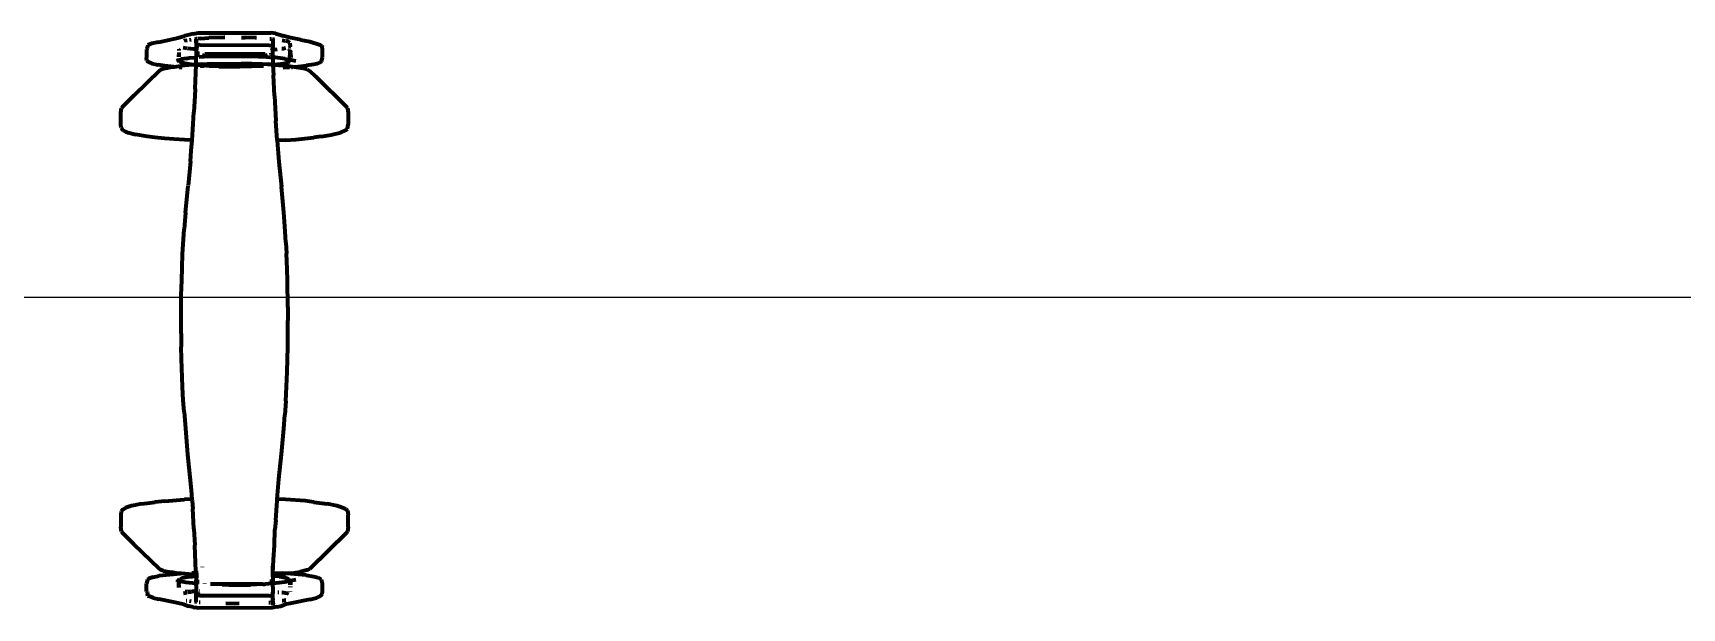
# Model space of a CAD drawing. Header units: millimetres. Extents: x 4307 to 31003, y 2809 to 20009.
# Drawn here: x 11672 to 12190, y 13000 to 13181 of the extents above; entities that cross this region are included whole.
import ezdxf

# ---------------------------------------------------------------- set-up
doc = ezdxf.new("R2010")
doc.units = ezdxf.units.MM
doc.layers.add('ProfileEdges', color=7, linetype='Continuous')

msp = doc.modelspace()

# ---------------------------------------------------------------- linework, layer by layer
msp.add_line((10872.86, 13097.94), (13396.13, 13097.94))
at = {"layer": 'ProfileEdges', "lineweight": 211}
for p, q in [((11711.29, 13178.04), (11717.46, 13179.38)), ((11717.46, 13179.38), (11719.57, 13179.95)), ((11719.45, 13178.5), (11719.28, 13178.44)), ((11719.45, 13178.5), (11720.29, 13178.63)), ((11720.56, 13180.23), (11719.57, 13179.95)), ((11722.14, 13180.64), (11720.56, 13180.23)), ((11721.07, 13178.76), (11721.59, 13178.84)), ((11722.14, 13180.64), (11722.71, 13180.75)), ((11722.71, 13180.75), (11723.73, 13180.88)), ((11723.15, 13179.01), (11722.78, 13178.98)), ((11723.15, 13179.01), (11723.14, 13176.14)), ((11723.15, 13179.09), (11723.15, 13179.01)), ((11723.29, 13179.02), (11723.15, 13179.01)), ((11723.28, 13176.28), (11723.15, 13179.01)), ((11724.56, 13179.13), (11723.68, 13179.05)), ((11723.73, 13180.88), (11746.61, 13180.88)), ((11724.56, 13179.13), (11727.11, 13179.31)), ((11731.86, 13179.48), (11727.11, 13179.31)), ((11732.08, 13179.48), (11731.86, 13179.48)), ((11737.34, 13179.48), (11738.53, 13179.46)), ((11741.69, 13179.39), (11738.53, 13179.46)), ((11742.06, 13179.37), (11741.69, 13179.39)), ((11746.25, 13179.05), (11746.77, 13179)), ((11748.01, 13180.69), (11746.61, 13180.88)), ((11747.05, 13178.98), (11747.21, 13178.96)), ((11747.21, 13178.96), (11747.16, 13176.56)), ((11747.21, 13179.09), (11747.21, 13178.96)), ((11747.21, 13178.96), (11747.71, 13178.91)), ((11748.01, 13180.69), (11749.79, 13180.19)), ((11749.79, 13180.19), (11750.45, 13180.02)), ((11750.13, 13178.61), (11751.02, 13178.46)), ((11752.86, 13179.38), (11750.45, 13180.02)), ((11751.88, 13178.19), (11751.26, 13178.4)), ((11752.51, 13177.75), (11751.88, 13178.19)), ((11756, 13178.68), (11752.86, 13179.38)), ((11756, 13178.68), (11758.78, 13178.17)), ((11707.71, 13175.89), (11707.58, 13175.66)), ((11707.58, 13175.66), (11707.58, 13173.19)), ((11707.67, 13172.27), (11707.58, 13173.19)), ((11707.71, 13175.89), (11707.8, 13176.26)), ((11707.8, 13176.26), (11707.89, 13176.49)), ((11708, 13177.06), (11707.89, 13176.49)), ((11709.22, 13177.61), (11708, 13177.06)), ((11711.29, 13178.04), (11709.22, 13177.61)), ((11717.64, 13175.71), (11717.62, 13175.82)), ((11717.63, 13174.74), (11717.62, 13173.36)), ((11717.64, 13175.71), (11717.64, 13175.43)), ((11717.72, 13175.85), (11717.72, 13175.41)), ((11717.72, 13174.75), (11717.72, 13173.37)), ((11720.19, 13176), (11719.08, 13176.21)), ((11720.14, 13172.92), (11720.9, 13173.03)), ((11722.39, 13175.76), (11720.43, 13175.97)), ((11720.9, 13173.03), (11723.14, 13173.23)), ((11723.16, 13175.7), (11722.39, 13175.76)), ((11722.82, 13176.15), (11723.16, 13175.85)), ((11723.11, 13171.01), (11723.17, 13173.14)), ((11723.16, 13176.12), (11723.14, 13176.14)), ((11723.16, 13175.7), (11723.14, 13173.23)), ((11723.14, 13173.23), (11723.17, 13173.24)), ((11723.14, 13173.23), (11723.17, 13173.14)), ((11723.16, 13176.08), (11723.16, 13176.12)), ((11723.21, 13176.04), (11723.16, 13176.08)), ((11723.19, 13175.98), (11723.16, 13175.92)), ((11723.16, 13175.92), (11723.16, 13175.85)), ((11723.16, 13175.85), (11723.16, 13175.7)), ((11723.16, 13175.85), (11723.24, 13175.84)), ((11723.31, 13175.69), (11723.16, 13175.7)), ((11723.17, 13173.24), (11723.48, 13173.27)), ((11723.17, 13173.14), (11723.36, 13173.04)), ((11723.37, 13173.07), (11723.17, 13173.14)), ((11723.17, 13173.14), (11723.3, 13172.93)), ((11723.21, 13176.04), (11723.19, 13175.98)), ((11723.24, 13175.84), (11723.19, 13175.98)), ((11723.28, 13176.28), (11723.21, 13176.04)), ((11723.29, 13175.93), (11723.21, 13176.04)), ((11723.24, 13175.84), (11723.3, 13175.79)), ((11723.24, 13175.84), (11723.3, 13175.83)), ((11723.47, 13176.97), (11723.28, 13176.28)), ((11723.29, 13175.93), (11723.28, 13176.28)), ((11723.3, 13175.83), (11723.29, 13175.93)), ((11723.36, 13175.83), (11723.29, 13175.93)), ((11723.3, 13175.79), (11723.3, 13175.83)), ((11723.3, 13175.79), (11723.36, 13175.78)), ((11723.36, 13175.75), (11723.3, 13175.79)), ((11723.31, 13175.69), (11723.3, 13175.79)), ((11723.31, 13175.6), (11723.31, 13175.69)), ((11723.35, 13175.68), (11723.31, 13175.69)), ((11724.41, 13177.11), (11723.47, 13176.97)), ((11723.54, 13175.03), (11723.54, 13173.37)), ((11725.56, 13173.4), (11724.11, 13173.31)), ((11724.41, 13177.11), (11745.94, 13177.1)), ((11725.49, 13173.15), (11725.56, 13173.4)), ((11725.56, 13173.4), (11725.82, 13174.35)), ((11726.56, 13173.46), (11725.56, 13173.4)), ((11725.82, 13174.35), (11744.81, 13174.35)), ((11726.56, 13173.46), (11731.54, 13173.58)), ((11731.54, 13173.58), (11735.06, 13173.61)), ((11735.06, 13173.61), (11740.18, 13173.56)), ((11740.18, 13173.56), (11745.08, 13173.36)), ((11745.08, 13173.36), (11744.81, 13174.35)), ((11745.08, 13173.36), (11746.32, 13173.31)), ((11745.14, 13173.15), (11745.08, 13173.36)), ((11745.94, 13177.1), (11746.94, 13176.93)), ((11746.72, 13174.14), (11746.71, 13174.59)), ((11747.01, 13173.26), (11746.85, 13173.29)), ((11746.96, 13175.66), (11746.88, 13175.66)), ((11746.88, 13175.51), (11746.96, 13175.66)), ((11746.88, 13172.57), (11747.01, 13173.26)), ((11747.06, 13175.85), (11746.89, 13175.81)), ((11747.01, 13175.76), (11746.89, 13175.74)), ((11747.16, 13176.56), (11746.93, 13176.67)), ((11746.93, 13176.61), (11747.16, 13176.56)), ((11747.16, 13176.56), (11746.94, 13176.93)), ((11746.96, 13175.66), (11747.01, 13175.76)), ((11747.17, 13175.68), (11746.96, 13175.66)), ((11747.07, 13175.76), (11747.01, 13175.76)), ((11747.01, 13173.26), (11747.18, 13173.92)), ((11747.19, 13173.24), (11747.01, 13173.26)), ((11747.11, 13175.86), (11747.06, 13175.85)), ((11747.07, 13175.76), (11747.06, 13175.85)), ((11747.17, 13176.07), (11747.11, 13175.86)), ((11747.16, 13176.56), (11747.21, 13176.14)), ((11747.2, 13176.11), (11747.17, 13176.07)), ((11747.17, 13176.07), (11747.17, 13175.9)), ((11747.17, 13175.68), (11747.17, 13175.9)), ((11747.86, 13175.72), (11747.17, 13175.68)), ((11747.2, 13174.24), (11747.17, 13175.68)), ((11747.18, 13174.13), (11747.2, 13174.24)), ((11747.18, 13173.92), (11747.18, 13174.13)), ((11747.18, 13173.92), (11747.19, 13173.24)), ((11747.19, 13173.24), (11747.19, 13173.1)), ((11750.99, 13172.77), (11747.19, 13173.24)), ((11747.19, 13173.1), (11747.23, 13171.13)), ((11747.21, 13176.14), (11747.2, 13176.11)), ((11747.86, 13175.72), (11748.55, 13175.8)), ((11750.05, 13175.98), (11750.5, 13176.04)), ((11750.5, 13176.04), (11751.3, 13176.19)), ((11752.09, 13176.34), (11752.22, 13176.37)), ((11752.63, 13176.56), (11752.22, 13176.37)), ((11752.39, 13175.37), (11752.48, 13175.65)), ((11752.5, 13175.63), (11752.39, 13175.37)), ((11752.51, 13177.75), (11752.63, 13176.65)), ((11752.55, 13173.21), (11752.59, 13174.61)), ((11752.59, 13174.8), (11752.61, 13175.49)), ((11752.65, 13176.59), (11752.63, 13176.65)), ((11752.63, 13176.56), (11752.65, 13176.59)), ((11752.74, 13175.32), (11752.78, 13174.73)), ((11752.79, 13174.59), (11752.89, 13173.21)), ((11758.78, 13178.17), (11762.04, 13177.19)), ((11762.04, 13177.19), (11762.55, 13176.81)), ((11762.48, 13172.02), (11762.78, 13173.19)), ((11762.55, 13176.81), (11762.68, 13176.58)), ((11762.78, 13175.66), (11762.68, 13176.58)), ((11762.78, 13173.19), (11762.78, 13175.66)), ((11711.6, 13169.06), (11703.56, 13161.26)), ((11707.67, 13172.27), (11708.14, 13171.71)), ((11709.18, 13171.27), (11708.14, 13171.71)), ((11709.18, 13171.27), (11711.22, 13170.85)), ((11713.15, 13170.59), (11711.22, 13170.85)), ((11711.6, 13169.06), (11711.97, 13169.27)), ((11712.53, 13169.48), (11711.97, 13169.27)), ((11713.64, 13169.83), (11712.53, 13169.48)), ((11715.97, 13170.3), (11713.15, 13170.59)), ((11713.64, 13169.83), (11715.61, 13170.22)), ((11715.61, 13170.22), (11715.97, 13170.3)), ((11715.97, 13170.3), (11716.14, 13170.29)), ((11716.14, 13170.29), (11718.29, 13170.57)), ((11716.14, 13170.29), (11716.37, 13170.27)), ((11717.55, 13172.33), (11717.01, 13172.06)), ((11717.54, 13172.26), (11717.01, 13172.06)), ((11717.34, 13171.8), (11717.54, 13172.26)), ((11717.87, 13172.38), (11717.54, 13172.26)), ((11717.54, 13172.26), (11717.55, 13172.33)), ((11717.58, 13172.35), (11717.55, 13172.33)), ((11717.61, 13172.48), (11717.58, 13172.35)), ((11717.61, 13172.92), (11717.61, 13172.48)), ((11717.87, 13172.38), (11717.76, 13172.93)), ((11718.52, 13172.61), (11717.87, 13172.38)), ((11717.97, 13171.85), (11717.87, 13172.38)), ((11717.87, 13170.16), (11718.73, 13170.09)), ((11719.45, 13171.3), (11717.97, 13171.85)), ((11721.91, 13170.84), (11718.29, 13170.57)), ((11720.14, 13172.92), (11718.52, 13172.61)), ((11722.24, 13170.89), (11719.45, 13171.3)), ((11722.24, 13170.89), (11721.91, 13170.84)), ((11722.71, 13170.85), (11722.24, 13170.89)), ((11723.1, 13170.91), (11722.71, 13170.85)), ((11722.77, 13163.35), (11723.1, 13170.91)), ((11723.1, 13170.91), (11723.11, 13171.01)), ((11723.22, 13170.91), (11723.1, 13170.91)), ((11725.09, 13170.66), (11723.67, 13170.78)), ((11725.13, 13171.01), (11723.75, 13170.94)), ((11725.09, 13170.66), (11725.04, 13170)), ((11725.04, 13169.95), (11725.04, 13170)), ((11725.13, 13171.01), (11725.09, 13170.66)), ((11727.29, 13170.49), (11725.09, 13170.66)), ((11725.18, 13171.64), (11725.13, 13171.01)), ((11728.01, 13171.16), (11725.13, 13171.01)), ((11730.23, 13170.36), (11727.29, 13170.49)), ((11728.01, 13171.16), (11737.33, 13171.26)), ((11730.23, 13170.36), (11736.82, 13170.31)), ((11736.82, 13170.31), (11744.27, 13170.56)), ((11743.89, 13171.11), (11737.33, 13171.26)), ((11745.5, 13171), (11743.89, 13171.11)), ((11745.5, 13171), (11745.44, 13171.64)), ((11747.24, 13170.94), (11745.5, 13171)), ((11747.24, 13170.83), (11746.87, 13170.8)), ((11747.23, 13171.13), (11747.21, 13170.99)), ((11747.21, 13170.99), (11747.24, 13170.94)), ((11747.81, 13170.91), (11747.24, 13170.94)), ((11747.24, 13170.94), (11747.24, 13170.83)), ((11747.81, 13170.91), (11747.24, 13170.83)), ((11747.24, 13170.83), (11747.37, 13167.61)), ((11747.81, 13170.91), (11747.93, 13170.9)), ((11748.54, 13170.96), (11747.93, 13170.9)), ((11747.93, 13170.9), (11752.61, 13170.44)), ((11749.09, 13171.02), (11748.54, 13170.96)), ((11751.11, 13171.35), (11749.09, 13171.02)), ((11750.42, 13170.02), (11752.43, 13170.14)), ((11750.99, 13172.77), (11752.41, 13172.47)), ((11752.04, 13171.64), (11751.11, 13171.35)), ((11752.04, 13171.64), (11752.37, 13171.96)), ((11752.46, 13172.51), (11752.15, 13172.58)), ((11752.41, 13172.47), (11752.15, 13172.58)), ((11752.37, 13171.96), (11752.45, 13172.46)), ((11752.41, 13172.47), (11752.45, 13172.46)), ((11752.45, 13172.46), (11752.46, 13172.51)), ((11752.72, 13172.33), (11752.45, 13172.46)), ((11752.45, 13172.46), (11752.95, 13172.35)), ((11752.46, 13172.51), (11752.51, 13172.78)), ((11752.95, 13172.35), (11752.46, 13172.51)), ((11752.61, 13170.44), (11753.98, 13170.24)), ((11752.72, 13172.33), (11752.97, 13172.06)), ((11752.92, 13172.75), (11752.95, 13172.35)), ((11752.95, 13172.35), (11752.97, 13172.06)), ((11754.42, 13172.04), (11752.95, 13172.35)), ((11753.03, 13170.18), (11753.4, 13170.2)), ((11753.98, 13170.24), (11754.27, 13170.25)), ((11753.98, 13170.24), (11756.59, 13169.84)), ((11754.27, 13170.25), (11757.76, 13170.65)), ((11758.01, 13169.43), (11756.59, 13169.84)), ((11760.12, 13171), (11757.76, 13170.65)), ((11758.01, 13169.43), (11758.92, 13168.84)), ((11760.71, 13167.22), (11758.92, 13168.84)), ((11761.01, 13171.22), (11760.12, 13171)), ((11761.96, 13171.57), (11761.01, 13171.22)), ((11762.21, 13171.71), (11761.96, 13171.57)), ((11762.21, 13171.71), (11762.48, 13172.02)), ((11722.77, 13163.35), (11722.69, 13161.18)), ((11747.67, 13161.18), (11747.37, 13167.61)), ((11760.71, 13167.22), (11770.48, 13157.62)), ((11699.87, 13157.61), (11699.72, 13157.29)), ((11703.56, 13161.26), (11699.87, 13157.61)), ((11722.69, 13161.18), (11722.43, 13156.06)), ((11747.67, 13161.18), (11748.09, 13153.29)), ((11770.63, 13157.29), (11770.48, 13157.62)), ((11699.52, 13155.85), (11699.72, 13157.29)), ((11699.52, 13152.17), (11699.52, 13155.85)), ((11722.12, 13150.53), (11722.43, 13156.06)), ((11748.55, 13147.19), (11748.09, 13153.29)), ((11770.63, 13157.29), (11770.83, 13155.85)), ((11770.83, 13155.85), (11770.83, 13152.18)), ((11699.61, 13151.08), (11699.52, 13152.17)), ((11699.61, 13151.08), (11699.91, 13150.6)), ((11699.91, 13150.6), (11700.1, 13150.41)), ((11700.1, 13150.41), (11700.9, 13149.93)), ((11700.9, 13149.93), (11701.66, 13149.66)), ((11701.66, 13149.66), (11704.09, 13149.02)), ((11707.76, 13148.39), (11704.09, 13149.02)), ((11710.17, 13148.09), (11707.76, 13148.39)), ((11713.28, 13147.78), (11710.17, 13148.09)), ((11716.06, 13147.55), (11713.28, 13147.78)), ((11719.51, 13147.28), (11716.06, 13147.55)), ((11721.82, 13147.19), (11719.51, 13147.28)), ((11721.53, 13143.93), (11721.82, 13147.19)), ((11721.82, 13147.19), (11722.12, 13150.53)), ((11751.17, 13147.26), (11748.55, 13147.15)), ((11748.55, 13147.19), (11748.55, 13147.15)), ((11748.55, 13147.15), (11749.11, 13140.46)), ((11751.17, 13147.26), (11754.46, 13147.47)), ((11754.46, 13147.47), (11760.06, 13148.05)), ((11762.34, 13148.35), (11760.06, 13148.05)), ((11762.34, 13148.35), (11765.54, 13148.94)), ((11765.54, 13148.94), (11768.59, 13149.65)), ((11768.59, 13149.65), (11770.15, 13150.32)), ((11770.15, 13150.32), (11770.61, 13150.74)), ((11770.61, 13150.74), (11770.83, 13152.18)), ((11721.32, 13140.53), (11721.53, 13143.93)), ((11721.32, 13140.53), (11720.66, 13132.87)), ((11749.11, 13140.46), (11749.94, 13132.52)), ((11719.75, 13124.52), (11720.66, 13132.87)), ((11750.66, 13124.46), (11749.94, 13132.52)), ((11719.75, 13124.52), (11719.35, 13119.26)), ((11750.92, 13120.27), (11750.66, 13124.46)), ((11718.86, 13111.41), (11719.35, 13119.26)), ((11751.27, 13115.08), (11750.92, 13120.27)), ((11718.58, 13103.11), (11718.86, 13111.41)), ((11751.27, 13115.08), (11751.46, 13111.62)), ((11751.67, 13106.73), (11751.46, 13111.62)), ((11751.77, 13103.11), (11751.67, 13106.73)), ((11718.45, 13098.6), (11718.58, 13103.11)), ((11751.92, 13094.75), (11751.77, 13103.11)), ((11718.4, 13086.49), (11718.45, 13098.6)), ((11751.92, 13094.75), (11751.94, 13090.6)), ((11751.92, 13086.44), (11751.94, 13090.6)), ((11718.4, 13086.49), (11718.45, 13082.37)), ((11751.9, 13082.37), (11751.92, 13086.34)), ((11751.92, 13086.34), (11751.92, 13086.44)), ((11718.54, 13078.55), (11718.45, 13082.37)), ((11751.67, 13074.46), (11751.9, 13082.37)), ((11718.86, 13069.78), (11718.54, 13078.55)), ((11719.09, 13065.51), (11718.86, 13069.78)), ((11751.23, 13065.27), (11751.67, 13074.46)), ((11719.35, 13061.93), (11719.09, 13065.51)), ((11751.23, 13065.27), (11750.92, 13060.93)), ((11719.35, 13061.93), (11719.75, 13056.67)), ((11750.66, 13056.73), (11750.92, 13060.93)), ((11719.75, 13056.67), (11720.44, 13048.5)), ((11749.94, 13048.67), (11750.66, 13056.73)), ((11720.44, 13048.5), (11721.53, 13037.27)), ((11749.11, 13040.73), (11749.94, 13048.67)), ((11748.59, 13034.5), (11749.11, 13040.73)), ((11705.83, 13033.01), (11707.76, 13033.26)), ((11707.76, 13033.26), (11710.17, 13033.56)), ((11713.28, 13033.88), (11710.17, 13033.56)), ((11713.28, 13033.88), (11719.51, 13034.38)), ((11721.77, 13034.47), (11719.51, 13034.38)), ((11721.53, 13037.27), (11721.77, 13034.47)), ((11721.77, 13034.47), (11721.82, 13033.92)), ((11721.82, 13033.92), (11722.03, 13031.61)), ((11722.21, 13034.48), (11721.83, 13034.47)), ((11748.09, 13027.9), (11748.55, 13034)), ((11748.56, 13034.5), (11748.39, 13034.51)), ((11748.55, 13034), (11748.59, 13034.5)), ((11751.17, 13034.4), (11748.59, 13034.5)), ((11757.39, 13033.93), (11751.17, 13034.4)), ((11760.06, 13033.6), (11757.39, 13033.93)), ((11760.06, 13033.6), (11764.24, 13033.05)), ((11699.61, 13030.58), (11699.52, 13029.48)), ((11699.52, 13029.48), (11699.52, 13025.81)), ((11699.91, 13031.06), (11699.61, 13030.58)), ((11700.1, 13031.25), (11699.91, 13031.06)), ((11700.1, 13031.25), (11700.9, 13031.72)), ((11702.83, 13032.37), (11700.9, 13031.72)), ((11704.09, 13032.64), (11702.83, 13032.37)), ((11705.83, 13033.01), (11704.09, 13032.64)), ((11722.43, 13025.14), (11722.03, 13031.61)), ((11767.34, 13032.39), (11764.24, 13033.05)), ((11768.59, 13032.01), (11767.34, 13032.39)), ((11770.15, 13031.34), (11768.59, 13032.01)), ((11770.15, 13031.34), (11770.61, 13030.91)), ((11770.61, 13030.91), (11770.83, 13029.48)), ((11770.83, 13025.81), (11770.83, 13029.48)), ((11699.72, 13024.37), (11699.52, 13025.81)), ((11699.72, 13024.37), (11699.87, 13024.04)), ((11703.56, 13020.4), (11699.87, 13024.04)), ((11722.43, 13025.14), (11722.69, 13020.05)), ((11747.67, 13020.02), (11747.86, 13024.93)), ((11748.09, 13027.9), (11747.86, 13024.93)), ((11770.48, 13024.04), (11758.78, 13012.6)), ((11770.63, 13024.37), (11770.48, 13024.04)), ((11770.83, 13025.81), (11770.63, 13024.37)), ((11711.6, 13012.6), (11703.56, 13020.4)), ((11722.69, 13020.02), (11722.69, 13020.05)), ((11723.06, 13011.74), (11722.69, 13020.02)), ((11747.42, 13015.45), (11747.67, 13020.02)), ((11711.6, 13012.6), (11711.97, 13012.39)), ((11725.12, 13013.1), (11725.13, 13013.25)), ((11747.22, 13011.36), (11747.42, 13015.45)), ((11747.22, 13011.36), (11747.23, 13013.54)), ((11758.01, 13012.23), (11758.78, 13012.6)), ((11707.87, 13009.17), (11707.58, 13008.01)), ((11707.58, 13005.53), (11707.58, 13008.01)), ((11708.4, 13009.63), (11707.87, 13009.17)), ((11709.6, 13010), (11708.4, 13009.63)), ((11709.6, 13010), (11711.37, 13010.4)), ((11714.7, 13010.78), (11711.37, 13010.4)), ((11711.97, 13012.39), (11712.53, 13012.17)), ((11712.53, 13012.17), (11712.91, 13012.03)), ((11712.91, 13012.03), (11715.28, 13011.55)), ((11718.05, 13011.09), (11714.7, 13010.78)), ((11716.85, 13011.26), (11715.28, 13011.55)), ((11718.5, 13011.12), (11716.85, 13011.26)), ((11717.59, 13008.75), (11717.01, 13009.13)), ((11717.01, 13009.13), (11717.53, 13008.9)), ((11717.53, 13008.9), (11717.34, 13009.39)), ((11717.58, 13008.85), (11717.53, 13008.9)), ((11717.58, 13008.85), (11717.77, 13008.68)), ((11717.58, 13008.85), (11717.86, 13008.76)), ((11717.59, 13008.75), (11717.58, 13008.85)), ((11717.61, 13008.72), (11717.59, 13008.75)), ((11717.69, 13008.69), (11717.61, 13008.72)), ((11717.61, 13008.57), (11717.63, 13006.74)), ((11717.82, 13008.59), (11717.72, 13008.02)), ((11717.72, 13006.71), (11717.72, 13008.02)), ((11717.86, 13008.76), (11717.84, 13008.67)), ((11717.93, 13009.19), (11717.86, 13008.76)), ((11717.86, 13008.76), (11718.19, 13008.62)), ((11717.86, 13008.59), (11717.92, 13008.54)), ((11718.14, 13009.4), (11717.93, 13009.19)), ((11718.5, 13011.12), (11718.05, 13011.09)), ((11718.68, 13009.67), (11718.14, 13009.4)), ((11719.85, 13008.31), (11718.19, 13008.62)), ((11718.53, 13011.12), (11718.5, 13011.12)), ((11723.09, 13010.73), (11718.53, 13011.12)), ((11720.8, 13010.08), (11718.68, 13009.67)), ((11723.16, 13008.03), (11719.85, 13008.31)), ((11720.8, 13010.08), (11723.09, 13010.33)), ((11723.07, 13011.34), (11721.77, 13011.29)), ((11723.06, 13011.74), (11723.07, 13011.34)), ((11723.77, 13011.37), (11723.07, 13011.34)), ((11723.07, 13011.34), (11723.09, 13010.73)), ((11723.09, 13010.73), (11723.09, 13010.33)), ((11723.22, 13010.71), (11723.09, 13010.73)), ((11723.09, 13010.33), (11723.21, 13010.34)), ((11723.09, 13010.33), (11723.16, 13008.03)), ((11723.16, 13008.03), (11723.21, 13010.34)), ((11723.22, 13007.99), (11723.16, 13008.03)), ((11723.16, 13008.03), (11723.17, 13007.63)), ((11723.16, 13007.49), (11723.17, 13007.57)), ((11723.16, 13007.4), (11723.16, 13007.49)), ((11723.16, 13007.4), (11723.16, 13005.55)), ((11723.17, 13007.63), (11723.22, 13007.99)), ((11723.17, 13007.57), (11723.17, 13007.63)), ((11723.21, 13010.34), (11723.22, 13010.71)), ((11723.21, 13010.34), (11723.73, 13010.4)), ((11723.22, 13010.71), (11723.23, 13011.04)), ((11723.68, 13010.68), (11723.22, 13010.71)), ((11723.22, 13007.99), (11723.28, 13008.42)), ((11723.49, 13007.96), (11723.22, 13007.99)), ((11723.28, 13008.42), (11723.49, 13008.48)), ((11723.82, 13010.67), (11723.68, 13010.68)), ((11723.89, 13008.6), (11724.09, 13008.65)), ((11723.94, 13008.46), (11724.1, 13008.46)), ((11725.76, 13008.04), (11725.79, 13007.94)), ((11744.09, 13007.83), (11727.62, 13007.83)), ((11733.34, 13007.58), (11731.33, 13007.62)), ((11733.34, 13007.58), (11735.06, 13007.58)), ((11735.06, 13007.58), (11740.18, 13007.63)), ((11744.09, 13007.83), (11740.18, 13007.63)), ((11744.09, 13007.83), (11744.81, 13007.83)), ((11744.84, 13007.95), (11744.81, 13007.83)), ((11744.9, 13007.83), (11744.81, 13007.83)), ((11746.8, 13007.98), (11744.9, 13007.83)), ((11746.26, 13008.42), (11746.4, 13008.42)), ((11746.27, 13008.72), (11746.52, 13008.72)), ((11746.8, 13007.98), (11746.76, 13008.15)), ((11746.86, 13007.99), (11746.8, 13007.98)), ((11746.81, 13007.89), (11746.8, 13007.98)), ((11747.22, 13010.34), (11746.94, 13010.36)), ((11746.95, 13008.55), (11746.98, 13008.54)), ((11746.97, 13010.74), (11747.22, 13010.76)), ((11747.06, 13008), (11746.98, 13008.54)), ((11747.06, 13008), (11746.98, 13007.99)), ((11747.01, 13011.37), (11747.22, 13011.36)), ((11747.18, 13008.01), (11747.06, 13008)), ((11747.18, 13007.28), (11747.06, 13008)), ((11747.22, 13009.3), (11747.18, 13008.01)), ((11749.19, 13008.17), (11747.18, 13008.01)), ((11747.18, 13007.28), (11747.18, 13008.01)), ((11747.22, 13010.76), (11747.22, 13011.36)), ((11747.22, 13011.36), (11750.18, 13011.23)), ((11747.22, 13010.76), (11749.61, 13010.88)), ((11747.22, 13010.34), (11747.22, 13010.76)), ((11747.23, 13010.07), (11747.22, 13010.34)), ((11749.33, 13010.16), (11747.22, 13010.34)), ((11747.23, 13010.07), (11747.22, 13009.3)), ((11750.99, 13008.43), (11749.19, 13008.17)), ((11749.33, 13010.16), (11751.06, 13009.85)), ((11751.65, 13011.1), (11749.61, 13010.88)), ((11751.65, 13011.1), (11750.18, 13011.23)), ((11752.49, 13008.75), (11750.99, 13008.43)), ((11751.06, 13009.85), (11752.14, 13009.48)), ((11753.07, 13011.26), (11751.65, 13011.1)), ((11757.63, 13010.59), (11751.65, 13011.1)), ((11752.46, 13008.91), (11752.14, 13009.48)), ((11752.46, 13008.91), (11752.49, 13008.75)), ((11752.72, 13008.87), (11752.49, 13008.75)), ((11752.54, 13008.49), (11752.63, 13008.02)), ((11752.63, 13007.59), (11752.63, 13008.02)), ((11752.72, 13008.87), (11752.97, 13009.13)), ((11752.77, 13008.85), (11752.72, 13008.87)), ((11752.77, 13008.85), (11752.8, 13008.88)), ((11752.79, 13008.5), (11752.77, 13007.59)), ((11754.42, 13009.16), (11752.8, 13008.88)), ((11752.8, 13008.88), (11752.97, 13009.13)), ((11752.8, 13008.88), (11752.8, 13008.81)), ((11753.07, 13011.26), (11755.78, 13011.67)), ((11757.8, 13012.16), (11755.78, 13011.67)), ((11757.63, 13010.59), (11760.12, 13010.19)), ((11758.01, 13012.23), (11757.8, 13012.16)), ((11760.12, 13010.19), (11761.31, 13009.85)), ((11761.31, 13009.85), (11761.54, 13009.78)), ((11762.46, 13009.29), (11761.54, 13009.78)), ((11762.78, 13008.01), (11762.46, 13009.29)), ((11762.78, 13005.53), (11762.78, 13008.01)), ((11707.71, 13005.3), (11707.58, 13005.53)), ((11707.71, 13005.3), (11707.8, 13004.94)), ((11707.8, 13004.94), (11707.89, 13004.71)), ((11708, 13004.14), (11707.89, 13004.71)), ((11708, 13004.14), (11708.3, 13004.01)), ((11709.66, 13003.51), (11708.3, 13004.01)), ((11709.66, 13003.51), (11711.42, 13003.08)), ((11715.99, 13002.16), (11711.42, 13003.08)), ((11719.33, 13001.43), (11715.99, 13002.16)), ((11719.17, 13004.98), (11720.15, 13005.17)), ((11719.69, 13005.38), (11720.3, 13005.43)), ((11720.3, 13005.41), (11719.69, 13005.38)), ((11720.15, 13002.6), (11720, 13002.62)), ((11720.15, 13005.17), (11720.25, 13005.19)), ((11720.54, 13005.45), (11721.37, 13005.53)), ((11721.42, 13005.46), (11720.55, 13005.42)), ((11720.63, 13005.26), (11721.46, 13005.42)), ((11721.58, 13002.37), (11721.07, 13002.45)), ((11721.61, 13005.55), (11722.66, 13005.64)), ((11721.87, 13005.49), (11721.9, 13005.49)), ((11721.9, 13005.49), (11722.66, 13005.64)), ((11723.16, 13005.55), (11721.9, 13005.49)), ((11723.15, 13002.17), (11722.78, 13002.21)), ((11723.14, 13005.22), (11723.16, 13005.26)), ((11723.14, 13005.22), (11723.16, 13004.93)), ((11723.15, 13002.17), (11723.16, 13004.79)), ((11723.15, 13002.1), (11723.15, 13002.17)), ((11723.24, 13002.16), (11723.15, 13002.17)), ((11723.2, 13005.55), (11723.16, 13005.55)), ((11723.16, 13005.55), (11723.16, 13005.26)), ((11723.16, 13005.26), (11723.21, 13005.28)), ((11723.21, 13005.26), (11723.16, 13004.93)), ((11723.21, 13005.26), (11723.16, 13005.26)), ((11723.16, 13004.93), (11723.16, 13004.79)), ((11723.16, 13004.79), (11723.22, 13004.55)), ((11723.49, 13005.55), (11723.2, 13005.55)), ((11723.23, 13005.46), (11723.2, 13005.38)), ((11723.2, 13005.38), (11723.21, 13005.28)), ((11723.38, 13005.45), (11723.21, 13005.26)), ((11723.21, 13005.28), (11723.21, 13005.26)), ((11723.47, 13004.22), (11723.22, 13004.55)), ((11723.38, 13005.45), (11723.49, 13005.55)), ((11723.38, 13005.45), (11723.52, 13005.46)), ((11724.42, 13004.09), (11723.47, 13004.22)), ((11723.53, 13005.57), (11723.49, 13005.55)), ((11723.6, 13004.5), (11723.7, 13004.44)), ((11724.35, 13004.44), (11723.7, 13004.44)), ((11724.04, 13005.48), (11724.17, 13005.48)), ((11724.15, 13005.6), (11724.09, 13005.6)), ((11745.94, 13004.1), (11724.42, 13004.09)), ((11745.94, 13004.1), (11747.05, 13004.4)), ((11746.85, 13002.13), (11747.21, 13002.16)), ((11747.17, 13005.49), (11747.04, 13005.5)), ((11747.05, 13004.4), (11747.07, 13004.41)), ((11747.05, 13004.4), (11747.06, 13004.19)), ((11747.17, 13005.3), (11747.07, 13004.41)), ((11747.07, 13004.06), (11747.21, 13002.74)), ((11747.2, 13005.88), (11747.17, 13005.49)), ((11747.17, 13005.49), (11747.17, 13005.3)), ((11747.8, 13005.45), (11747.17, 13005.49)), ((11747.21, 13002.74), (11747.17, 13005.3)), ((11747.2, 13006.95), (11747.18, 13007.28)), ((11747.2, 13006.95), (11747.2, 13005.97)), ((11747.2, 13005.97), (11747.2, 13005.88)), ((11747.21, 13002.16), (11747.21, 13002.74)), ((11747.21, 13002.16), (11747.83, 13002.23)), ((11747.21, 13002.1), (11747.21, 13002.16)), ((11748.77, 13005.34), (11749.07, 13005.3)), ((11750.05, 13005.19), (11750.21, 13005.17)), ((11750.43, 13002.6), (11750.13, 13002.55)), ((11751.04, 13005.02), (11750.21, 13005.17)), ((11751.15, 13002.75), (11750.43, 13002.6)), ((11751.15, 13002.75), (11751.25, 13002.79)), ((11751.88, 13004.87), (11751.16, 13005)), ((11751.88, 13004.87), (11752.07, 13004.81)), ((11752.63, 13006.85), (11752.63, 13007.09)), ((11752.63, 13005.36), (11752.63, 13005.5)), ((11752.71, 13005.55), (11752.71, 13005.49)), ((11752.74, 13005.38), (11752.71, 13005.49)), ((11752.75, 13007.12), (11752.75, 13006.87)), ((11758.78, 13003.03), (11753.12, 13001.88)), ((11758.78, 13003.03), (11760.86, 13003.52)), ((11760.86, 13003.52), (11762.06, 13004.01)), ((11762.68, 13004.61), (11762.06, 13004.01)), ((11762.68, 13004.61), (11762.78, 13005.53)), ((11719.33, 13001.43), (11720.83, 13000.9)), ((11722.14, 13000.55), (11720.83, 13000.9)), ((11722.14, 13000.55), (11722.71, 13000.44)), ((11723.33, 13000.35), (11722.71, 13000.44)), ((11723.73, 13000.31), (11723.33, 13000.35)), ((11747, 13000.35), (11723.73, 13000.31)), ((11724.38, 13002.03), (11724.04, 13002.07)), ((11724.38, 13002.03), (11724.41, 13002.03)), ((11735.18, 13001.66), (11732.47, 13001.7)), ((11736.67, 13001.7), (11735.18, 13001.66)), ((11745.94, 13002.03), (11746.04, 13002.04)), ((11746.04, 13002.04), (11746.42, 13002.08)), ((11748.45, 13000.65), (11747, 13000.35)), ((11747.21, 13002.1), (11747.23, 13001.23)), ((11748.45, 13000.65), (11749.64, 13000.94)), ((11749.64, 13000.94), (11750.96, 13001.43)), ((11753.12, 13001.88), (11750.96, 13001.43))]:
    msp.add_line(p, q, dxfattribs=at)

doc.saveas('drawing.dxf')
